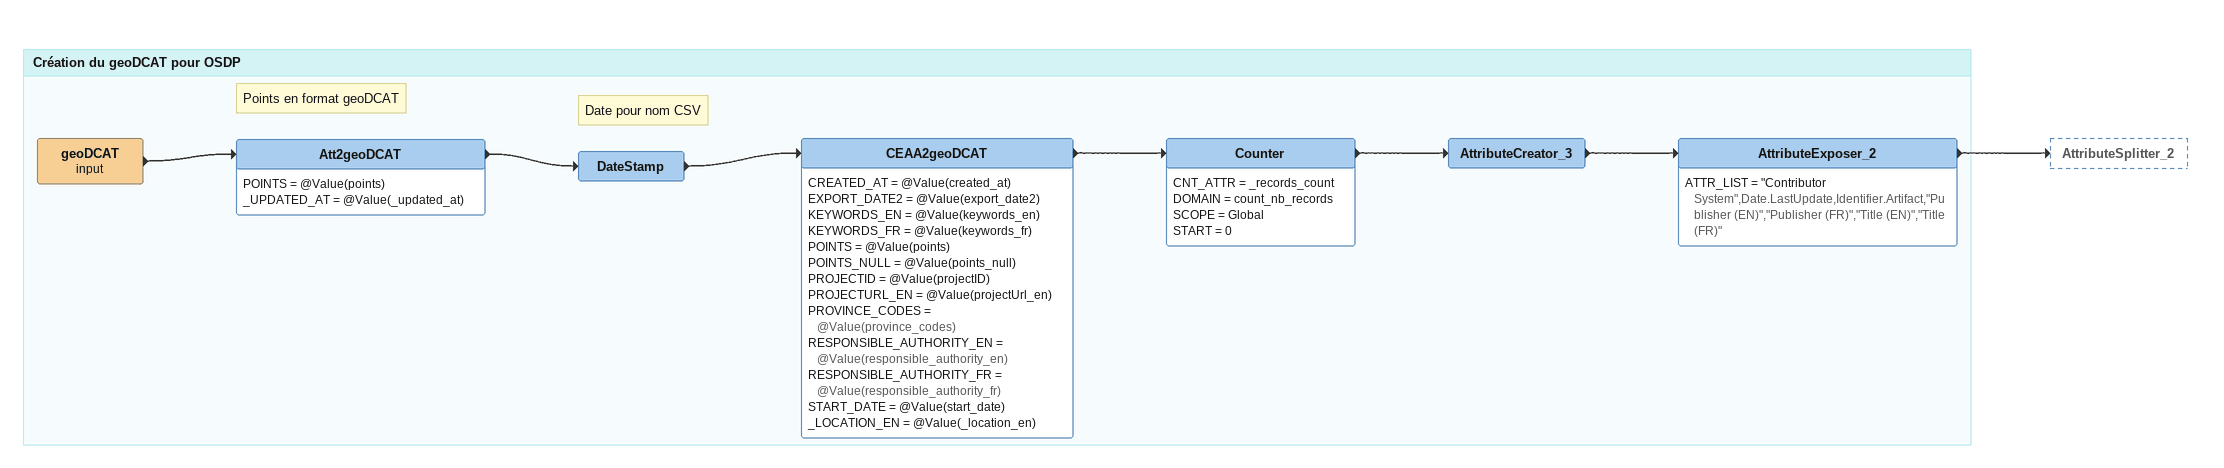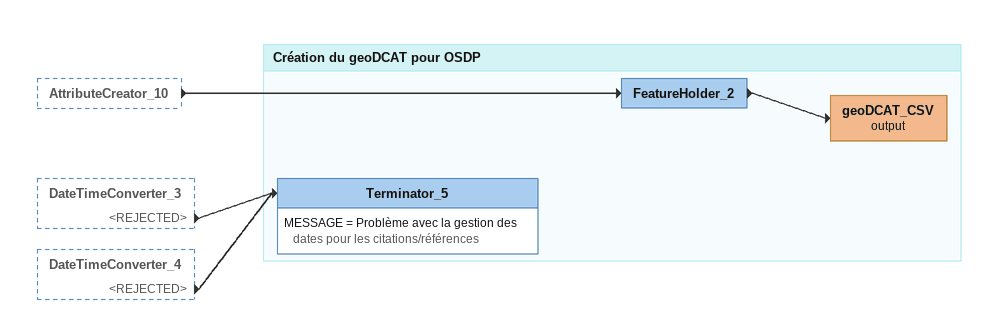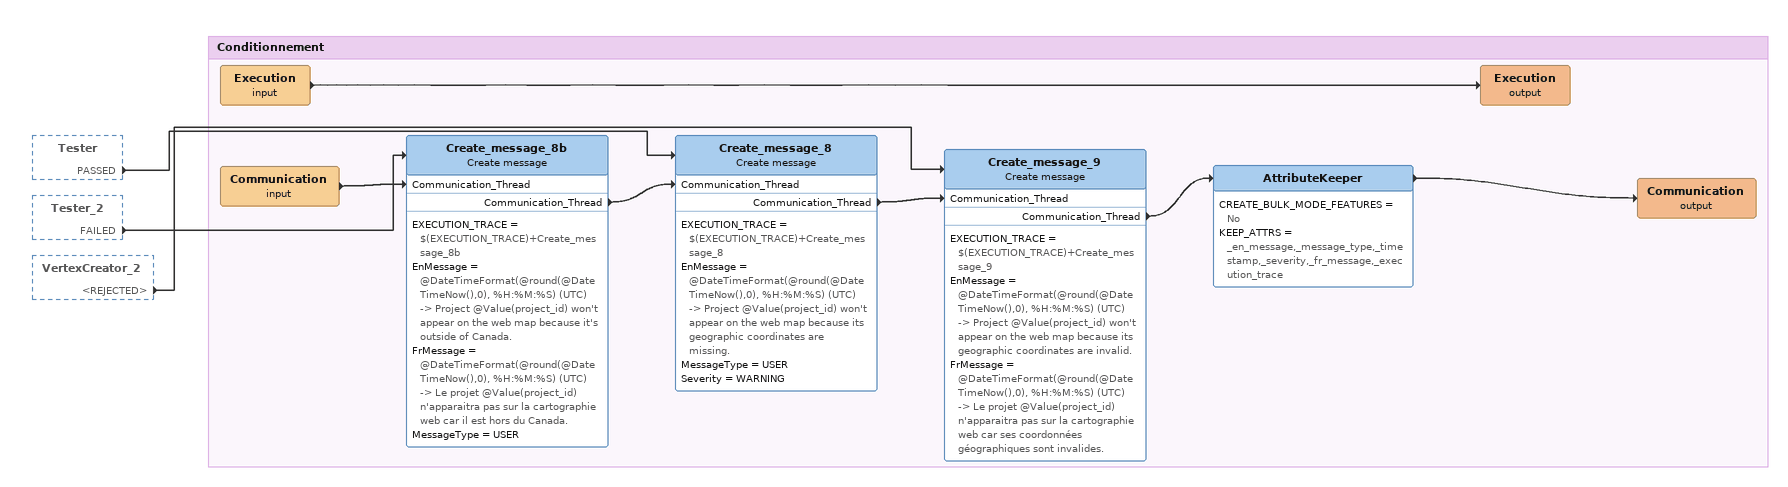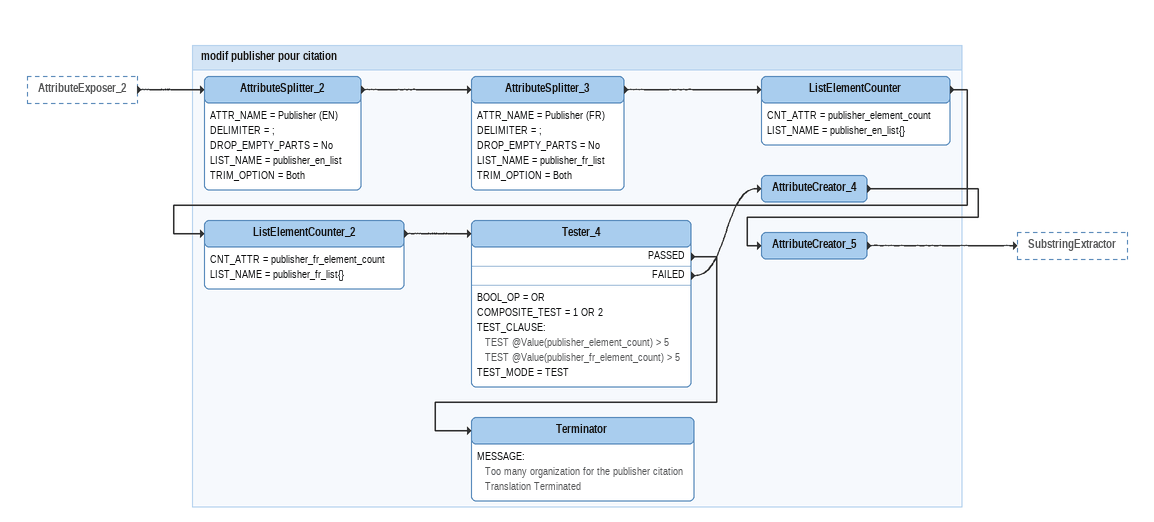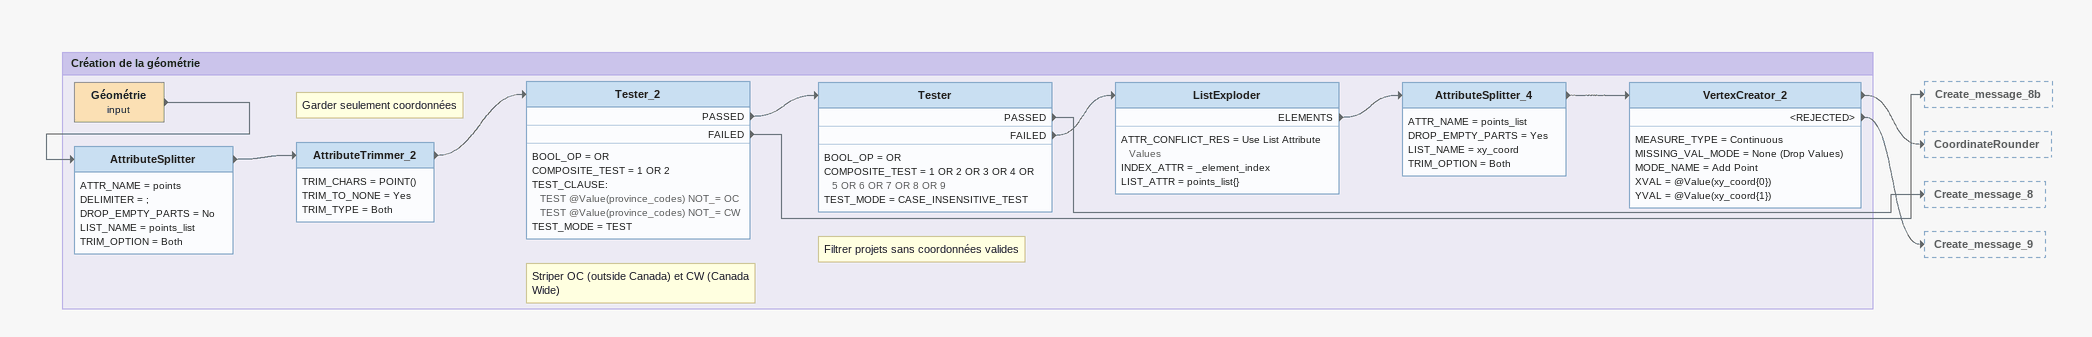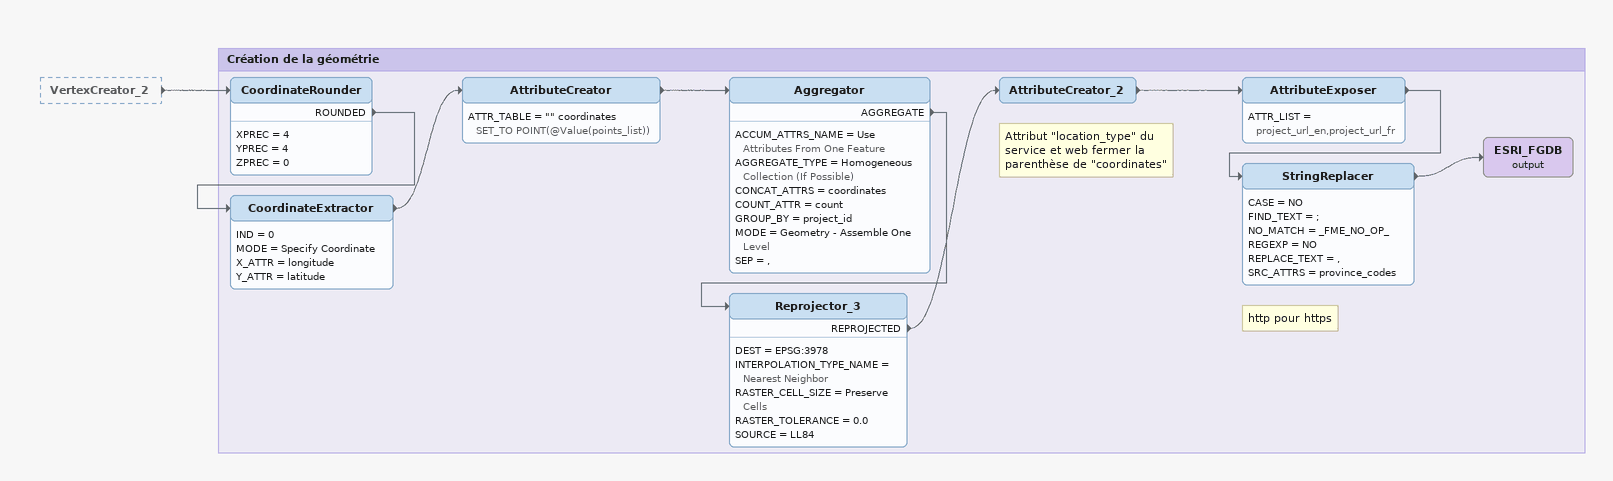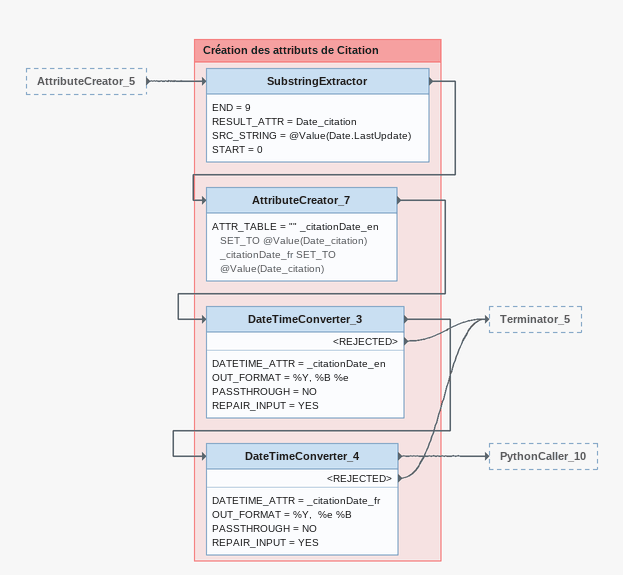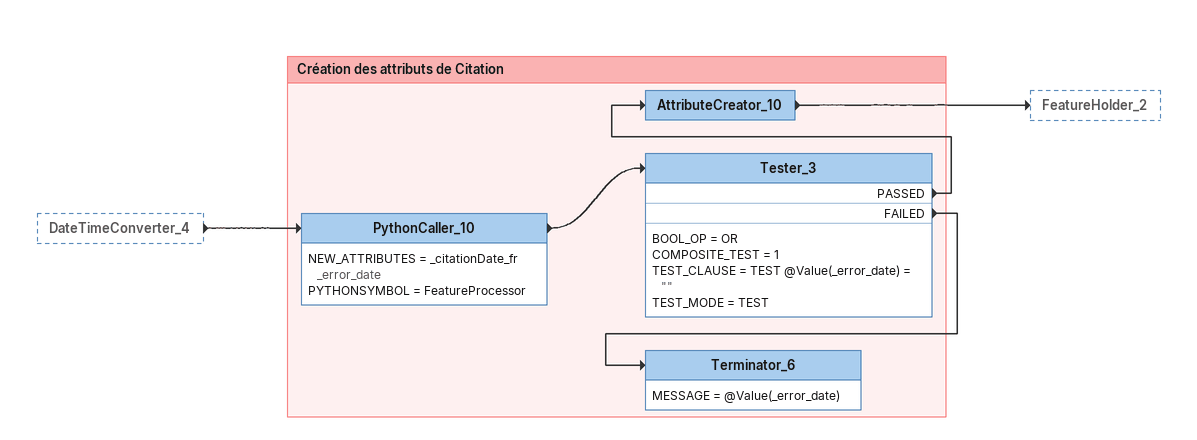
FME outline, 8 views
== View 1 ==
Bookmark: Création du geoDCAT pour OSDP
geoDCAT (input)
    -> Att2geoDCAT
Note: Points en format geoDCAT
Att2geoDCAT
    POINTS = @Value(points)
    _UPDATED_AT = @Value(_updated_at)
    -> DateStamp
Note: Date pour nom CSV
DateStamp
    -> CEAA2geoDCAT
CEAA2geoDCAT
    CREATED_AT = @Value(created_at)
    EXPORT_DATE2 = @Value(export_date2)
    KEYWORDS_EN = @Value(keywords_en)
    KEYWORDS_FR = @Value(keywords_fr)
    POINTS = @Value(points)
    POINTS_NULL = @Value(points_null)
    PROJECTID = @Value(projectID)
    PROJECTURL_EN = @Value(projectUrl_en)
    PROVINCE_CODES = @Value(province_codes)
    RESPONSIBLE_AUTHORITY_EN = @Value(responsible_authority_en)
    RESPONSIBLE_AUTHORITY_FR = @Value(responsible_authority_fr)
    START_DATE = @Value(start_date)
    _LOCATION_EN = @Value(_location_en)
    -> Counter
Counter
    CNT_ATTR = _records_count
    DOMAIN = count_nb_records
    SCOPE = Global
    START = 0
    -> AttributeCreator_3
AttributeCreator_3
    -> AttributeExposer_2
AttributeExposer_2
    ATTR_LIST = "Contributor System",Date.LastUpdate,Identifier.Artifact,"Publisher (EN)","Publisher (FR)","Title (EN)","Title (FR)"
    -> AttributeSplitter_2

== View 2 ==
AttributeCreator_10 [outside]
    -> FeatureHolder_2
DateTimeConverter_3 [outside]
    <REJECTED> -> Terminator_5
DateTimeConverter_4 [outside]
    <REJECTED> -> Terminator_5

Bookmark: Création du geoDCAT pour OSDP
FeatureHolder_2
    -> geoDCAT_CSV (output)
geoDCAT_CSV (output)
Terminator_5
    MESSAGE = Problème avec la gestion des dates pour les citations/références

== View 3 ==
Tester [outside]
    PASSED -> Create_message_8
Tester_2 [outside]
    FAILED -> Create_message_8b
VertexCreator_2 [outside]
    <REJECTED> -> Create_message_9

Bookmark: Conditionnement
Execution (input)
    -> Execution (output)
Execution (output)
Communication (input)
    -> Create_message_8b [Communication_Thread]
Create_message_8b: Create message
    EXECUTION_TRACE = $(EXECUTION_TRACE)+Create_message_8b
    EnMessage = @DateTimeFormat(@round(@DateTimeNow(),0), %H:%M:%S) (UTC) -> Project @Value(project_id) won't appear on the web map because it's outside of Canada.
    FrMessage = @DateTimeFormat(@round(@DateTimeNow(),0), %H:%M:%S) (UTC) -> Le projet @Value(project_id) n'apparaitra pas sur la cartographie web car il est hors du Canada.
    MessageType = USER
    Communication_Thread -> Create_message_8 [Communication_Thread]
Create_message_8: Create message
    EXECUTION_TRACE = $(EXECUTION_TRACE)+Create_message_8
    EnMessage = @DateTimeFormat(@round(@DateTimeNow(),0), %H:%M:%S) (UTC) -> Project @Value(project_id) won't appear on the web map because its geographic coordinates are missing.
    MessageType = USER
    Severity = WARNING
    Communication_Thread -> Create_message_9 [Communication_Thread]
Create_message_9: Create message
    EXECUTION_TRACE = $(EXECUTION_TRACE)+Create_message_9
    EnMessage = @DateTimeFormat(@round(@DateTimeNow(),0), %H:%M:%S) (UTC) -> Project @Value(project_id) won't appear on the web map because its geographic coordinates are invalid.
    FrMessage = @DateTimeFormat(@round(@DateTimeNow(),0), %H:%M:%S) (UTC) -> Le projet @Value(project_id)  n'apparaitra pas sur la cartographie web car ses coordonnées géographiques sont invalides.
    Communication_Thread -> AttributeKeeper
AttributeKeeper
    CREATE_BULK_MODE_FEATURES = No
    KEEP_ATTRS = _en_message,_message_type,_timestamp,_severity,_fr_message,_execution_trace
    -> Communication (output)
Communication (output)

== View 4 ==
AttributeExposer_2 [outside]
    -> AttributeSplitter_2

Bookmark: modif publisher pour citation
AttributeSplitter_2
    ATTR_NAME = Publisher (EN)
    DELIMITER = ;
    DROP_EMPTY_PARTS = No
    LIST_NAME = publisher_en_list
    TRIM_OPTION = Both
    -> AttributeSplitter_3
AttributeSplitter_3
    ATTR_NAME = Publisher (FR)
    DELIMITER = ;
    DROP_EMPTY_PARTS = No
    LIST_NAME = publisher_fr_list
    TRIM_OPTION = Both
    -> ListElementCounter
ListElementCounter
    CNT_ATTR = publisher_element_count
    LIST_NAME = publisher_en_list{}
    -> ListElementCounter_2
ListElementCounter_2
    CNT_ATTR = publisher_fr_element_count
    LIST_NAME = publisher_fr_list{}
    -> Tester_4
Tester_4
    BOOL_OP = OR
    COMPOSITE_TEST = 1 OR 2
    TEST_CLAUSE:
      TEST @Value(publisher_element_count) > 5
      TEST @Value(publisher_fr_element_count) > 5
    TEST_MODE = TEST
    PASSED -> Terminator
    FAILED -> AttributeCreator_4
AttributeCreator_4
    -> AttributeCreator_5
AttributeCreator_5
    -> SubstringExtractor
Terminator
    MESSAGE:
      Too many organization for the publisher citation
      Translation Terminated

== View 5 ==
Bookmark: Création de la géométrie
Géométrie (input)
    -> AttributeSplitter
AttributeSplitter
    ATTR_NAME = points
    DELIMITER = ;
    DROP_EMPTY_PARTS = No
    LIST_NAME = points_list
    TRIM_OPTION = Both
    -> AttributeTrimmer_2
Note: Garder seulement coordonnées
AttributeTrimmer_2
    TRIM_CHARS = POINT()
    TRIM_TO_NONE = Yes
    TRIM_TYPE = Both
    -> Tester_2
Note: Striper OC (outside Canada) et CW (Canada Wide)
Tester_2
    BOOL_OP = OR
    COMPOSITE_TEST = 1 OR 2
    TEST_CLAUSE:
      TEST @Value(province_codes) NOT_= OC
      TEST @Value(province_codes) NOT_= CW
    TEST_MODE = TEST
    PASSED -> Tester
    FAILED -> Create_message_8b
Note: Filtrer projets sans coordonnées valides
Tester
    BOOL_OP = OR
    COMPOSITE_TEST = 1 OR 2 OR 3 OR 4 OR 5 OR 6 OR 7 OR 8 OR 9
    TEST_MODE = CASE_INSENSITIVE_TEST
    PASSED -> Create_message_8
    FAILED -> ListExploder
ListExploder
    ATTR_CONFLICT_RES = Use List Attribute Values
    INDEX_ATTR = _element_index
    LIST_ATTR = points_list{}
    ELEMENTS -> AttributeSplitter_4
AttributeSplitter_4
    ATTR_NAME = points_list
    DROP_EMPTY_PARTS = Yes
    LIST_NAME = xy_coord
    TRIM_OPTION = Both
    -> VertexCreator_2
VertexCreator_2
    MEASURE_TYPE = Continuous
    MISSING_VAL_MODE = None (Drop Values)
    MODE_NAME = Add Point
    XVAL = @Value(xy_coord{0})
    YVAL = @Value(xy_coord{1})
    -> CoordinateRounder
    <REJECTED> -> Create_message_9

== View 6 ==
VertexCreator_2 [outside]
    -> CoordinateRounder

Bookmark: Création de la géométrie
CoordinateRounder
    XPREC = 4
    YPREC = 4
    ZPREC = 0
    ROUNDED -> CoordinateExtractor
CoordinateExtractor
    IND = 0
    MODE = Specify Coordinate
    X_ATTR = longitude
    Y_ATTR = latitude
    -> AttributeCreator
AttributeCreator
    ATTR_TABLE = "" coordinates SET_TO POINT(@Value(points_list))
    -> Aggregator
Aggregator
    ACCUM_ATTRS_NAME = Use Attributes From One Feature
    AGGREGATE_TYPE = Homogeneous Collection (If Possible)
    CONCAT_ATTRS = coordinates
    COUNT_ATTR = count
    GROUP_BY = project_id
    MODE = Geometry - Assemble One Level
    SEP = ,
    AGGREGATE -> Reprojector_3
Reprojector_3
    DEST = EPSG:3978
    INTERPOLATION_TYPE_NAME = Nearest Neighbor
    RASTER_CELL_SIZE = Preserve Cells
    RASTER_TOLERANCE = 0.0
    SOURCE = LL84
    REPROJECTED -> AttributeCreator_2
Note: Attribut "location_type" du service et web fermer la parenthèse de "coordinates"
AttributeCreator_2
    -> AttributeExposer
AttributeExposer
    ATTR_LIST = project_url_en,project_url_fr
    -> StringReplacer
Note: http pour https
StringReplacer
    CASE = NO
    FIND_TEXT = ;
    NO_MATCH = _FME_NO_OP_
    REGEXP = NO
    REPLACE_TEXT = ,
    SRC_ATTRS = province_codes
    -> ESRI_FGDB (output)
ESRI_FGDB (output)

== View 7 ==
AttributeCreator_5 [outside]
    -> SubstringExtractor

Bookmark: Création des attributs de Citation
SubstringExtractor
    END = 9
    RESULT_ATTR = Date_citation
    SRC_STRING = @Value(Date.LastUpdate)
    START = 0
    -> AttributeCreator_7
AttributeCreator_7
    ATTR_TABLE = "" _citationDate_en SET_TO @Value(Date_citation)  _citationDate_fr SET_TO @Value(Date_citation)
    -> DateTimeConverter_3
DateTimeConverter_3
    DATETIME_ATTR = _citationDate_en
    OUT_FORMAT = %Y, %B %e
    PASSTHROUGH = NO
    REPAIR_INPUT = YES
    -> DateTimeConverter_4
    <REJECTED> -> Terminator_5
DateTimeConverter_4
    DATETIME_ATTR = _citationDate_fr
    OUT_FORMAT = %Y,  %e %B
    PASSTHROUGH = NO
    REPAIR_INPUT = YES
    -> PythonCaller_10
    <REJECTED> -> Terminator_5

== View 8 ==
DateTimeConverter_4 [outside]
    -> PythonCaller_10

Bookmark: Création des attributs de Citation
PythonCaller_10
    NEW_ATTRIBUTES = _citationDate_fr _error_date
    PYTHONSYMBOL = FeatureProcessor
    -> Tester_3
Tester_3
    BOOL_OP = OR
    COMPOSITE_TEST = 1
    TEST_CLAUSE = TEST @Value(_error_date) = ""
    TEST_MODE = TEST
    PASSED -> AttributeCreator_10
    FAILED -> Terminator_6
AttributeCreator_10
    -> FeatureHolder_2
Terminator_6
    MESSAGE = @Value(_error_date)
